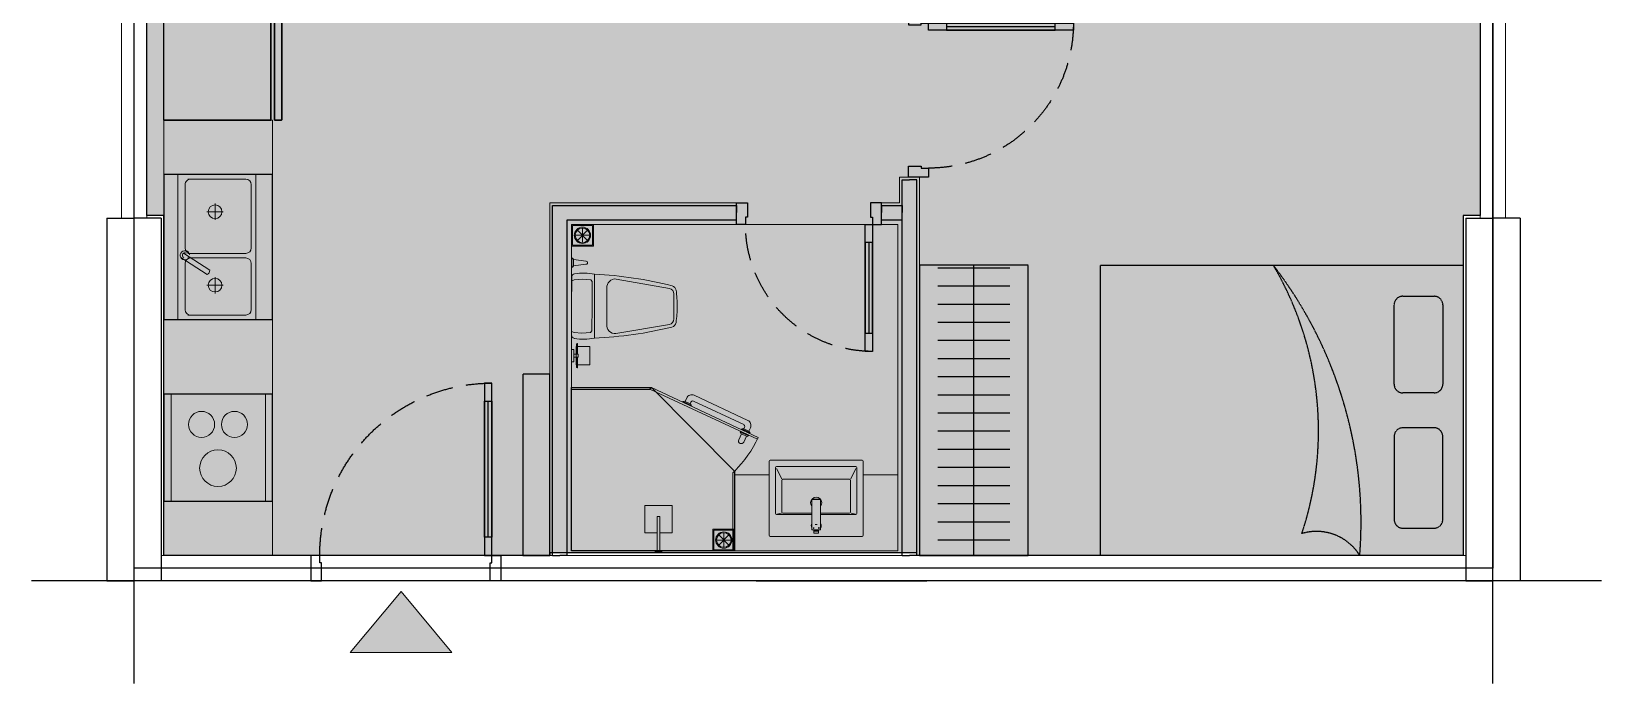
# Model space of a CAD drawing. Header units: millimetres. Extents: x -523 to 8143, y -735 to 8898.
# Drawn here: x -523 to 8143, y -735 to 2860 of the extents above; entities that cross this region are included whole.
import ezdxf

# ---------------------------------------------------------------- set-up
doc = ezdxf.new("R2010")
doc.units = ezdxf.units.MM
for name, pattern in [('3PN B$0$HIDDENX2', [0.75, 0.5, -0.25]), ('DHDASHED4', [1.6, 0.8, -0.8]), ('HIDDEN', [9.525, 6.35, -3.175])]:
    doc.linetypes.add(name, pattern=pattern)
doc.layers.get('0').update_dxf_attribs({"color": 231})
doc.layers.get('DefPoints').update_dxf_attribs({"color": 191})
doc.layers.add('2pn_t1', color=7, linetype='Continuous', true_color=0xb8c7d1)
doc.layers.add('A-AREA-SPACE', color=130, linetype='Continuous', plot=False)
doc.layers.add('A-AREA-WALL-CENTER', color=210, linetype='Continuous', plot=False)
for name, color, linetype in [('A-CONC', 2, 'Continuous'), ('A-DOOR', 142, 'Continuous'), ('A-FURN', 251, 'DHDASHED4'), ('A-WALL', 1, 'Continuous')]:
    doc.layers.add(name, color=color, linetype=linetype)
for name, color, linetype, lineweight in [('A-EQPM', 127, 'Continuous', 9), ('A-FNSH', 253, 'Continuous', 9), ('A-Hatch mau co cau', 7, 'Continuous', 9), ('A-WALL-INT', 31, 'Continuous', 20)]:
    doc.layers.add(name, color=color, linetype=linetype, lineweight=lineweight)

# ---------------------------------------------------------------- blocks, each defined once
blk = doc.blocks.new('*U32')
blk.add_line((-100, 70), (-850, 70))
for points in [[(140, 1050), (140, 990), (40, 990), (40, 1000), (0, 1000), (0, 1050)], [(0, 50), (-950, 50), (-950, 90), (0, 90)], [(-100, 50), (-100, 90), (-850, 90), (-850, 50)], [(140, 0), (140, 60), (40, 60), (40, 50), (0, 50), (0, 0)]]:
    blk.add_lwpolyline(points, close=True)
at = {"linetype": '3PN B$0$HIDDENX2', "ltscale": 300}
blk.add_arc((0, 50), 950, 90, 180, dxfattribs=at)
blk = doc.blocks.new('F-PN-TUGIAY-01')
at = {"linetype": 'HIDDEN', "ltscale": 0.3}
blk.add_lwpolyline([(0, -1000), (150, -1000), (150, 0), (0, 0)], close=True, dxfattribs=at)
blk = doc.blocks.new('F-PN-GIUONG-2000X1600')
at = {"linetype": 'HIDDEN', "ltscale": 0.3}
for p, q in [((332.5, -150.5), (159.2, -150.5)), ((111.4, -198.4), (111.4, -655.8)), ((380.4, -655.8), (380.4, -198.4)), ((159.2, -703.7), (332.5, -703.7)), ((111.4, -1381), (111.4, -944.2)), ((159.2, -896.3), (332.5, -896.3)), ((380.4, -944.2), (380.4, -1381)), ((332.5, -1428.8), (159.2, -1428.8))]:
    blk.add_line(p, q, dxfattribs=at)
blk.add_lwpolyline([(2000, 0), (2000, -1600), (0, -1600), (0, 0), (2000, 0)], dxfattribs=at)
for centre, radius, start, end in [((2879.5, -182.5), 2316.9, 175.48135, 217.72002), ((808.7, 149.5), 281.8, 212.03819, 286.6668), ((159.2, -198.4), 47.8, 90, 180), ((332.5, -198.4), 47.8, 0, 90), ((2591, -687.7), 1793.5, 161.56279, 210.57443), ((159.2, -655.8), 47.8, 180, 270), ((332.5, -655.8), 47.8, 270, 0), ((159.2, -944.2), 47.8, 90, 180), ((332.5, -944.2), 47.8, 0, 90), ((159.2, -1381), 47.8, 180, 270), ((332.5, -1381), 47.8, 270, 0)]:
    blk.add_arc(centre, radius, start, end, dxfattribs=at)
blk = doc.blocks.new('*U26')
at = {"linetype": 'HIDDEN', "ltscale": 0.3}
for p, q in [((86.1, 499.5), (86.1, 101.1)), ((186.1, 499.5), (186.1, 101.1)), ((286.1, 499.5), (286.1, 101.1)), ((386.1, 499.5), (386.1, 101.1)), ((486.1, 499.5), (486.1, 101.1)), ((586.1, 499.5), (586.1, 101.1)), ((686.1, 499.5), (686.1, 101.1)), ((786.1, 499.5), (786.1, 101.1)), ((886.1, 499.5), (886.1, 101.1)), ((986.1, 499.5), (986.1, 101.1)), ((1086.1, 499.5), (1086.1, 101.1)), ((1186.1, 499.5), (1186.1, 101.1)), ((1286.1, 499.5), (1286.1, 101.1)), ((1386.1, 499.5), (1386.1, 101.1)), ((1486.1, 499.5), (1486.1, 101.1)), ((1586.1, 499.5), (1586.1, 101.1)), ((0, 300), (1600, 300))]:
    blk.add_line(p, q, dxfattribs=at)
blk.add_lwpolyline([(0, 0), (1600, 0), (1600, 600), (0, 600)], close=True, dxfattribs=at)
blk = doc.blocks.new('E-VS-VOISENTAM-01')
at = {"color": 0}
blk.add_lwpolyline([(-105.3, -7.6), (-105.3, -75.1), (-255.3, -75.1), (-255.3, 74.9), (-105.3, 74.9), (-105.3, 7.4)], dxfattribs=at)
for points in [[(-195.1, -7.6), (-6.3, -7.6), (-6.3, 7.4), (-195.1, 7.4)], [(-6.3, -17.9), (0, -17.9), (0, 17.9), (-6.3, 17.9)]]:
    blk.add_lwpolyline(points, close=True, dxfattribs=at)
blk = doc.blocks.new('E-VS-LAVABO-01')
at = {"extrusion": (0, 0, -1)}
for p, q in [((-260, 86), (-260, 494)), ((-254, 500), (254, 500)), ((-225, 206), (-225, 459)), ((-219, 465), (219, 465)), ((-190.4, 397.6), (-218.8, 454.4)), ((190.4, 397.6), (218.8, 454.4)), ((225, 459), (225, 206)), ((260, 494), (260, 86)), ((-190, 213.5), (-190, 389)), ((-184, 395), (184, 395)), ((190, 213.5), (190, 389)), ((-22, 283.7), (22, 283.7)), ((-24, 200), (-219, 200)), ((-217.6, 203), (-192.4, 208.4)), ((-24, 207.5), (-184, 207.5)), ((184, 207.5), (24, 207.5)), ((219, 200), (24, 200)), ((217.6, 203), (192.4, 208.4)), ((-25.4, 150), (-26.5, 150)), ((-24, 150), (-24, 151.6)), ((-15.5, 128.2), (-13.1, 128.2)), ((-12.5, 124.1), (-12.5, 128.5)), ((-12.5, 99.6), (-12.5, 113.7)), ((-10.5, 115.7), (-7.5, 115.7)), ((10.5, 97.6), (-10.5, 97.6)), ((7.5, 115.5), (-7.5, 115.5)), ((5, 145), (-5, 145)), ((7.5, 115.7), (10.5, 115.7)), ((12.5, 123.8), (13.1, 123.8)), ((12.5, 99.6), (12.5, 113.7)), ((13.1, 126), (14.9, 126)), ((14.9, 123.8), (15.5, 123.8)), ((26.5, 150), (25.4, 150)), ((254, 80), (-254, 80))]:
    blk.add_line(p, q, dxfattribs=at)
for p, q in [((-260, 420), (-450, 420)), ((-450, 420), (-450, 0)), ((450, 420), (260, 420)), ((450, 0), (450, 420)), ((-450, 0), (450, 0))]:
    blk.add_line(p, q)
at = {"extrusion": (0, 0, -1), "flags": 128}
for points in [[(24, 119), (24, 281.7), (24, 282.4)], [(-24, 119), (-24, 281.7), (-24, 282.4)], [(-22, 117), (-15.6, 117), (15.6, 117), (22, 117)], [(12, 115), (14.4, 116.3), (15.6, 117)], [(12.8, 128.8), (15.5, 128.8), (15.5, 128.2), (13.1, 128.2), (13.1, 124.4), (15.5, 124.4), (15.5, 123.8), (12.8, 123.8), (15.5, 123.8)], [(11, 114), (10.5, 114), (-10.5, 114), (-11, 114)], [(10.5, 108.1), (0, 108.1), (-10.5, 108.1)], [(-15.6, 117), (-14.4, 116.3), (-12, 115)]]:
    blk.add_lwpolyline(points, dxfattribs=at)
for points in [[(22, 284.4), (-22, 284.4)], [(-12.5, 128.8), (-12.5, 123.8), (-13.1, 123.8), (-13.1, 126), (-14.9, 126), (-14.9, 123.8), (-15.5, 123.8), (-15.5, 128.8), (-14.9, 128.8), (-14.9, 126.6), (-13.1, 126.6), (-13.1, 128.8)]]:
    blk.add_lwpolyline(points, close=True, dxfattribs=at)
at = {"extrusion": (0, 0, -1)}
for centre, radius, start, end in [((254, 494), 6, 0, 90), ((219, 459), 6, 0, 90), ((-219, 459), 6, 90, 180), ((-254, 494), 6, 90, 180), ((184, 389), 6, 0, 90), ((-184, 389), 6, 90, 180), ((0, 265), 31, 320.62686, 219.37314), ((22, 281.7), 1.99, 0.21514, 90.21353), ((-22, 281.7), 1.99, 89.78647, 179.78486), ((219, 206), 6, 270, 0), ((184, 213.5), 6, 270, 0), ((-184, 213.5), 6, 180, 270), ((-219, 206), 6, 180, 270), ((0, 139.7), 27.5, 330.77713, 28.28414), ((0, 139.7), 26.5, 334.91237, 24.22074), ((22, 119), 2, 270, 0), ((12.8, 128.5), 0.298, 89.78647, 179.78486), ((12.8, 124.1), 0.298, 180.21514, 270.21353), ((12.8, 124.1), 0.298, 180.21514, 270.21353), ((10.5, 113.7), 2, 0, 39.64467), ((11, 112.5), 1.5, 0, 90), ((11, 109.6), 1.5, 270, 0), ((10.5, 99.6), 2, 270, 0), ((10.5, 113.7), 2, 40.21561, 90), ((-10.5, 113.7), 2, 90, 139.5327), ((-10.5, 99.6), 2, 180, 270), ((-11, 112.5), 1.5, 90, 180), ((-11, 109.6), 1.5, 180, 270), ((-10.5, 113.7), 2, 140.36277, 180), ((-22, 119), 2, 180, 270), ((0, 139.7), 26.5, 154.68391, 205.08763), ((0, 139.7), 27.5, 151.64819, 209.22287), ((254, 86), 6, 270, 0), ((-254, 86), 6, 180, 270)]:
    blk.add_arc(centre, radius, start, end, dxfattribs=at)
for centre, major_axis, start_param, end_param in [((-22, 282.4), (2, 0), 1.570796, 3.141593), ((22, 282.4), (-2, 0), 3.141593, 4.712389)]:
    blk.add_ellipse(centre, major_axis=major_axis, ratio=0.984382, start_param=start_param, end_param=end_param)
for points, knots in [([(-24, 150.6), (-24, 150.8), (-24, 151.4), (-24, 152.7), (-24, 154.5), (-24, 156.5), (-24, 158.3), (-24, 159.4), (-24, 159.7)], [0, 0, 0, 0, 0.170042, 0.387138, 0.569985, 0.748798, 0.931358, 1, 1, 1, 1]), ([(-10.5, 108.1), (-10.6, 108.1), (-10.7, 108.1), (-10.8, 108.1), (-11, 108.1), (-11, 108.1), (-11, 108.1)], [0, 0, 0, 0, 0.250855, 0.500152, 0.749125, 1, 1, 1, 1]), ([(10.5, 108.1), (10.6, 108.1), (10.7, 108.1), (10.8, 108.1), (11, 108.1), (11, 108.1), (11, 108.1)], [0, 0, 0, 0, 0.250855, 0.500152, 0.749125, 1, 1, 1, 1]), ([(24, 150.6), (24, 150.8), (24, 151.4), (24, 152.7), (24, 154.5), (24, 156.5), (24, 158.3), (24, 159.4), (24, 159.7)], [0, 0, 0, 0, 0.170042, 0.387138, 0.569985, 0.748798, 0.931358, 1, 1, 1, 1])]:
    blk.add_open_spline(points, degree=3, knots=knots)
blk = doc.blocks.new('E-VS-BONCAU-01')
for p, q in [((-145.5, -13.9), (-139.8, 0.5)), ((-148.9, -57.3), (-145.5, -13.9)), ((-146.2, -104.4), (-148.9, -57.3)), ((145.4, -15), (148.5, -58.4)), ((148.5, -58.4), (145.4, -105.5)), ((213.1, -0.8), (265.4, -1)), ((221.8, -9.6), (256.7, -9.7)), ((230.2, -79.4), (221.8, -9.6)), ((256.7, -9.7), (247.7, -79.5)), ((-0.5, -126.3), (-176.3, -125.6)), ((-136.7, -112.2), (-146.2, -104.4)), ((-0.4, -113.3), (-136.7, -112.2)), ((-0.5, -126.3), (-0.5, -126.3)), ((175.4, -127), (-0.5, -126.3)), ((135.8, -113.2), (-0.4, -113.3)), ((145.4, -105.5), (135.8, -113.2)), ((-150.9, -245), (-101.2, -539.8)), ((-100, -194.5), (98.5, -195.2)), ((149, -246.1), (97.1, -540.5)), ((-71.2, -564.4), (-2.2, -564.6)), ((-2.2, -564.6), (66.9, -564.9))]:
    blk.add_line(p, q)
for points in [[(-307.4, -12.3), (-240.3, -12.3), (-240.3, 0.4), (-307.4, 0.4)], [(-324.6, -100.9), (-223.3, -100.9), (-223.3, -24.5), (-324.6, -24.5)], [(-281.4, -35.9), (-281.4, -12.3), (-266.2, -12.3), (-266.2, -35.9)]]:
    blk.add_lwpolyline(points, close=True)
for points in [[(160.1, -0.6), (0, 0), (-160.1, 0.6)], [(139.8, -0.5), (145.4, -15)]]:
    blk.add_lwpolyline(points)
for points in [[(-337.2, -33.4), (-281.4, -33.4), (-281.4, -26.6), (-337.2, -26.6, 1)], [(-210.5, -33.4), (-266.2, -33.4), (-266.2, -26.6), (-210.5, -26.6, -1)]]:
    blk.add_lwpolyline(points, format="xyb", close=True)
for centre, radius, start, end in [((225.4, 2.7), 12.8, 195.93034, 253.62994), ((238.9, -79.4), 8.72, 179.78014, 359.78014), ((253.1, 2.6), 12.8, 285.93034, 343.62994)]:
    blk.add_arc(centre, radius, start, end)
for centre, major_axis, ratio, start_param, end_param in [((-160.1, -17.6), (-12.9, -12.8), 1, 3.926991, 5.363819), ((-160.1, -17.6), (-12.9, -12.8), 1, 3.926991, 5.363819), ((-160.1, -17.6), (-12.9, -12.8), 1, 3.926991, 5.363819), ((160, -18.8), (-12.9, -12.8), 1, 2.490163, 3.926991), ((160, -18.8), (-12.9, -12.8), 1, 2.490163, 3.926991), ((-309.7, -59.9), (-491.9, 11.9), 0.754969, 2.992228, 3.290957), ((1638.9, -88), (-275.8, 1956.4), 0.917923, 1.461172, 1.68042), ((-105.7, -239.6), (-32.1, 32.3), 1, 5.374496, 7.190108), ((103.9, -240.4), (-32.3, -32.1), 1, 2.23467, 4.050282), ((-85.9, -545.6), (-22.1, -22), 1, -0.518895, 0.614897), ((-85.9, -545.6), (-22.1, -22), 1, -0.518895, 0.614897), ((-71, -533.5), (-21.8, 21.9), 1, 0.993435, 2.351364), ((-9.9, -27.7), (-393.7, -390.7), 1, 0.641923, 0.802984), ((-9.9, -27.7), (-393.7, -390.7), 1, 0.641923, 0.802984), ((9.6, -27.8), (-390.7, 393.7), 1, 2.338609, 2.49967), ((9.6, -27.8), (-390.7, 393.7), 1, 2.338609, 2.49967), ((66.9, -534), (-21.8, 21.9), 1, 2.361025, 3.718954), ((81.7, -546.2), (-22.1, -22), 1, 0.955899, 2.089692), ((81.7, -546.2), (-22.1, -22), 1, 0.955899, 2.089692)]:
    blk.add_ellipse(centre, major_axis=major_axis, ratio=ratio, start_param=start_param, end_param=end_param)
at = {"extrusion": (0, 0, -1)}
for centre, major_axis, ratio, start_param, end_param in [((309.2, -62.3), (492, 8.1), 0.754969, 2.992228, 3.290957), ((-1639.5, -75.4), (-290.8, -1954.2), 0.917923, 4.602765, 4.822013)]:
    blk.add_ellipse(centre, major_axis=major_axis, ratio=ratio, start_param=start_param, end_param=end_param, dxfattribs=at)
blk = doc.blocks.new('E-CHUNG-GATHOATSAN-01')
at = {"ltscale": 2}
for p, q in [((88.3, 88.3), (31.7, 31.7)), ((88.3, 31.7), (31.7, 88.3)), ((60, 20), (60, 100)), ((100, 60), (20, 60))]:
    blk.add_line(p, q, dxfattribs=at)
for points in [[(120, 120), (0, 120), (0, 0), (120, 0)], [(115, 115), (5, 115), (5, 5), (115, 5)]]:
    blk.add_lwpolyline(points, close=True, dxfattribs=at)
for radius in [45, 40]:
    blk.add_circle((60, 60), radius, dxfattribs=at)
blk = doc.blocks.new('*U42')
blk.add_line((-100, -70), (-600, -70))
for points in [[(120, 0), (120, -60), (40, -60), (40, -50), (0, -50), (0, 0)], [(0, -50), (-700, -50), (-700, -90), (0, -90)], [(-100, -50), (-100, -90), (-600, -90), (-600, -50)], [(120, -800), (120, -740), (40, -740), (40, -750), (0, -750), (0, -800)]]:
    blk.add_lwpolyline(points, close=True)
at = {"linetype": '3PN B$0$HIDDENX2', "ltscale": 300}
blk.add_arc((0, -50), 700, 180, 270, dxfattribs=at)
blk = doc.blocks.new('*U40')
blk.add_line((-100, -70), (-700, -70))
for points in [[(110, 0), (110, -60), (40, -60), (40, -50), (0, -50), (0, 0)], [(0, -50), (-800, -50), (-800, -90), (0, -90)], [(-100, -50), (-100, -90), (-700, -90), (-700, -50)], [(110, -900), (110, -840), (40, -840), (40, -850), (0, -850), (0, -900)]]:
    blk.add_lwpolyline(points, close=True)
at = {"linetype": '3PN B$0$HIDDENX2', "ltscale": 300}
blk.add_arc((0, -50), 800, 180, 270, dxfattribs=at)
blk = doc.blocks.new('E-CHUNG-TULANH-01')
at = {"linetype": 'HIDDEN', "ltscale": 0.3}
for p, q in [((300, 650), (0, 650)), ((0, 650), (0, 610)), ((0, 650), (555, 650)), ((0, 610), (0, 650)), ((0, 610), (650, 610)), ((650, 610), (0, 610)), ((310, 650), (300, 650)), ((555, 650), (310, 650)), ((615, 660), (555, 660)), ((555, 660), (555, 650)), ((555, 660), (555, 640)), ((615, 660), (555, 660)), ((555, 640), (615, 640)), ((615, 650), (615, 660)), ((615, 640), (615, 660)), ((650, 650), (615, 650)), ((650, 610), (650, 650)), ((650, 650), (650, 610)), ((0, 590), (0, 0)), ((650, 590), (0, 590)), ((0, 590), (650, 590)), ((0, 0), (0, 590)), ((650, 0), (650, 590)), ((650, 590), (650, 0))]:
    blk.add_line(p, q, dxfattribs=at)
blk.add_lwpolyline([(0, 0), (650, 0), (650, 590), (0, 590)], close=True, dxfattribs=at)
blk = doc.blocks.new('A$C99de5d64')
at = {"layer": 'A-Hatch mau co cau', "true_color": 0xb30000}
h = blk.add_hatch(color=12, dxfattribs=at)
h.dxf.hatch_style = 1
h.paths.add_polyline_path([(-174.8, 210), (0, 0), (175.2, 210)])
at = {"layer": 'A-Hatch mau co cau', "color": 12, "true_color": 0xb30000}
blk.add_lwpolyline([(-174.8, 210), (0, 0), (175.2, 210)], close=True, dxfattribs=at)
blk = doc.blocks.new('E-BEP-BEP-03LO')
at = {"ltscale": 0.3}
blk.add_lwpolyline([(560, -590), (40, -590), (40, 0), (560, 0)], close=True, dxfattribs=at)
for centre, radius in [((298.3, -181.4), 101.2), ((207.6, -422.3), 72), ((389.1, -422.3), 72)]:
    blk.add_circle(centre, radius, dxfattribs=at)
at = {"layer": 'DefPoints', "color": 250, "linetype": 'HIDDEN', "ltscale": 0.3}
blk.add_lwpolyline([(0, 0), (600, 0), (600, -590), (0, -590)], close=True, dxfattribs=at)
blk = doc.blocks.new('E-BEP-BORUABAT-02')
at = {"ltscale": 0.3}
for p, q in [((25, -452.2), (25, -132.2)), ((55, -117.2), (405, -117.2)), ((435, -452.2), (435, -132.2)), ((460, -452.2), (460, -132.2)), ((745, -117.2), (490, -117.2)), ((775, -452.2), (775, -132.2)), ((404.5, -482.2), (55.5, -482.2)), ((490.5, -482.2), (744.5, -482.2))]:
    blk.add_line(p, q, dxfattribs=at)
at = {"ltscale": 0.3, "extrusion": (-1.67159e-29, -3.30872e-24, -1)}
for p, q in [((205, -237.2), (205, -327.2)), ((610, -237.2), (610, -327.2)), ((160, -282.2), (250, -282.2)), ((655, -282.2), (565, -282.2))]:
    blk.add_line(p, q, dxfattribs=at)
at = {"ltscale": 0.3}
blk.add_lwpolyline([(800, -507.2), (0, -507.2), (0, -77.2), (800, -77.2)], close=True, dxfattribs=at)
for points in [[(526.8, -252.8), (432.7, -108)], [(457.3, -93.9), (551.5, -238.7)]]:
    blk.add_lwpolyline(points, dxfattribs=at)
for centre in [(205, -282.2), (610, -282.2)]:
    blk.add_circle(centre, 37.5, dxfattribs=at)
for centre, radius, start, end in [((55, -147.2), 30, 89.99971, 179.99971), ((404.9, -147.2), 30.1, 0.12016, 89.94977), ((445.5, -115.7), 25.7, 331.89153, 264.77328), ((445, -115.9), 14.2, 29.73488, 209.73488), ((490.1, -147.2), 30.1, 90.04965, 179.87926), ((745, -147.2), 30, 359.99971, 89.99971), ((527.9, -226), 26.9, 267.84409, 331.62567), ((55.4, -451.7), 30.4, 180.80983, 270.13661), ((404.2, -451.4), 30.8, 270.61845, 358.50448), ((490.8, -451.4), 30.8, 181.49494, 269.38097), ((744.6, -451.7), 30.4, 269.86281, 359.18959)]:
    blk.add_arc(centre, radius, start, end, dxfattribs=at)
at = {"layer": 'DefPoints', "color": 250, "linetype": 'HIDDEN', "ltscale": 0.3}
blk.add_lwpolyline([(800, -600), (0, -600), (0, 0), (800, 0)], close=True, dxfattribs=at)
blk = doc.blocks.new('*U78')
at = {"ltscale": 0.3}
blk.add_lwpolyline([(600, 2400), (0, 2400), (0, 0), (600, 0)], close=True, dxfattribs=at)
blk = doc.blocks.new('MB TDH-R1.06$0$Tonkin_Dg63_63x220_P')
for p, q in [((50.27, 18.72), (54.97, 20.43)), ((50.88, 17.03), (55.58, 18.74)), ((22.08, 8.46), (17.38, 6.75))]:
    blk.add_line(p, q)
blk.add_lwpolyline([(0, 0), (0.34, -0.94), (60.14, 20.83), (59.8, 21.77)], close=True)
for points in [[(53.82, 20.65), (53.14, 22.53, 0.414214), (49.29, 24.33), (19.22, 13.38, 0.414214), (17.43, 9.54), (18.11, 7.66), (20.93, 8.68), (20.59, 9.62, -0.414214), (21.19, 10.9), (49.38, 21.17, -0.414214), (50.66, 20.57), (51, 19.63), (53.82, 20.65)], [(54.85, 17.83), (56.04, 14.55, -1), (53.23, 13.52), (52.03, 16.81), (54.85, 17.83)]]:
    blk.add_lwpolyline(points, format="xyb")
for points in [[(50.41, 18.35), (55.1, 20.06), (54.97, 20.43), (54.2, 20.79), (50.63, 19.49), (50.27, 18.72), (50.41, 18.35)], [(50.75, 17.41), (55.45, 19.12), (55.58, 18.74), (55.22, 17.97), (51.65, 16.67), (50.88, 17.03), (50.75, 17.41)], [(22.21, 8.09), (17.52, 6.38), (17.38, 6.75), (17.74, 7.52), (21.31, 8.82), (22.08, 8.46), (22.21, 8.09)]]:
    blk.add_lwpolyline(points)
at = {"ltscale": 5}
blk.add_arc((0, 0), 63.64, 0, 20, dxfattribs=at)
blk = doc.blocks.new('*U79')
for points in [[(0, 920), (-440.3, 920), (-430.8, 910), (0, 910), (0, 920)], [(0, 920), (-440.3, 920), (-430.8, 910), (0, 910), (0, 920)], [(-900, 20), (-900, 460.4), (-890, 450.4), (-890, 20), (-900, 20)], [(-900, 20), (-900, 460.4), (-890, 450.4), (-890, 20), (-900, 20)]]:
    blk.add_lwpolyline(points)
at = {"layer": 'DefPoints'}
blk.add_lwpolyline([(-440.3, 920), (0, 920), (0, 20), (-900, 20), (-900, 460.4), (-440.3, 920)], dxfattribs=at)
at = {"xscale": 10.21370210187853, "yscale": 10.21370210187853, "zscale": 10.21370210187853, "rotation": 44.99999999999083}
blk.add_blockref('MB TDH-R1.06$0$Tonkin_Dg63_63x220_P', (-900, 460.4), dxfattribs=at)

msp = doc.modelspace()

# ---------------------------------------------------------------- hatches: boundary and pattern name
at = {"layer": '2pn_t1'}
h = msp.add_hatch(color=256, dxfattribs=at)
h.dxf.hatch_style = 1
h.paths.add_polyline_path([(3768.4, 3756.1), (4308.4, 3756.1), (4308.4, 3056.1), (3768.4, 3056.1)], flags=16)
h.paths.add_polyline_path([(208.4, 8181.1), (2723.4, 8181.1), (2723.4, 8165.7), (6293.4, 8165.7), (6293.4, 8181.1), (7378.4, 8181.1), (7378.4, 6316.9), (7473.2, 6316.1), (7473.4, 5531.1), (7273.4, 5531.1), (7273.4, 4881.2), (7473.4, 4881), (7473.4, 1846.1), (7378.4, 1846.1), (7378.4, -28.9), (4363.4, -28.9), (4363.4, -13.9), (2338.4, -13.9), (2338.4, -29), (208.4, -29), (208.4, 1846.1), (113.4, 1846.1), (113.4, 6316.1), (208.4, 6316.1), (208.4, 7131.1), (408.4, 7131.1), (408.4, 7331.1), (208.4, 7331.1)])

# ---------------------------------------------------------------- linework, layer by layer
at = {"layer": 'A-AREA-SPACE'}
msp.add_lwpolyline([(7473.4, 4881), (7473.4, 1846.1), (7378.4, 1846.1), (7378.4, -28.9), (4363.4, -28.9), (4363.4, -13.9), (2338.4, -13.9), (2338.4, -29), (208.4, -29), (208.4, 1846.1), (113.4, 1846.1), (113.4, 6316.1)], dxfattribs=at)
at = {"layer": 'A-AREA-WALL-CENTER'}
msp.add_lwpolyline([(43.4, 8331.1), (2723.4, 8331.1), (2723.4, 8256.1), (6293.4, 8256.1), (6293.4, 8331.1), (7543.4, 8331.1), (7543.4, -98.9), (43.4, -98.9)], close=True, dxfattribs=at)
at = {"layer": 'A-CONC'}
for p, q in [((-106.6, 1831.1), (43.4, 1831.1)), ((-106.6, 1831.1), (-106.6, -168.9)), ((193.4, 1831.1), (43.4, 1831.1)), ((193.4, 1831.1), (193.4, -168.9)), ((7393.4, 1831.1), (7543.4, 1831.1)), ((7393.4, 1831.1), (7393.4, -168.9)), ((7693.4, 1831.1), (7543.4, 1831.1)), ((7693.4, 1831.1), (7693.4, -168.9)), ((-106.6, -168.9), (43.4, -168.9)), ((193.4, -168.9), (43.4, -168.9)), ((7393.4, -168.9), (7543.4, -168.9)), ((7693.4, -168.9), (7543.4, -168.9))]:
    msp.add_line(p, q, dxfattribs=at)
at = {"layer": 'A-FNSH', "ltscale": 0.3}
for p, q in [((4378.4, 2056.6), (4268.4, 2056.6)), ((4268.4, 2056.6), (4268.4, 1916.1)), ((4363.4, 2041.6), (4283.4, 2041.6)), ((4283.4, 2041.6), (4283.4, 1901.1)), ((4363.4, -28.9), (4363.4, 2041.6)), ((4378.4, -28.9), (4378.4, 2056.6)), ((3368.4, 1916.1), (2338.4, 1916.1)), ((2338.4, 1916.1), (2338.4, -28.9)), ((3368.4, 1916.1), (3368.4, 1908.6)), ((3368.4, 1901.1), (3368.4, 1908.6)), ((4268.4, 1916.1), (4168.4, 1916.1)), ((4168.4, 1916.1), (4168.4, 1908.6)), ((4168.4, 1901.1), (4168.4, 1908.6)), ((113.4, 1846.1), (113.4, 1838.6)), ((113.4, 1846.1), (208.4, 1846.1)), ((113.4, 1831.1), (113.4, 1838.6)), ((113.4, 1831.1), (193.4, 1831.1)), ((193.4, 1831.1), (193.4, -28.9)), ((208.4, 1846.1), (208.4, -28.9)), ((3368.4, 1901.1), (2353.4, 1901.1)), ((2353.4, 1901.1), (2353.4, -28.9)), ((3368.4, 1821.1), (2433.4, 1821.1)), ((2433.4, 1821.1), (2433.4, -28.9)), ((3368.4, 1821.1), (3368.4, 1808.6)), ((4283.4, 1901.1), (4168.4, 1901.1)), ((4283.4, 1821.1), (4168.4, 1821.1)), ((4168.4, 1821.1), (4168.4, 1808.6)), ((4283.4, -28.9), (4283.4, 1821.1)), ((7378.4, -28.9), (7378.4, 1846.1)), ((7378.4, 1846.1), (7473.4, 1846.1)), ((7393.4, -28.9), (7393.4, 1831.1)), ((7393.4, 1831.1), (7473.4, 1831.1)), ((7473.4, 1846.1), (7473.4, 1838.6)), ((7473.4, 1831.1), (7473.4, 1838.6)), ((3368.4, 1796.1), (2458.4, 1796.1)), ((2458.4, 1796.1), (2458.4, -3.9)), ((3368.4, 1796.1), (3368.4, 1808.6)), ((3368.4, 1796.1), (4168.4, 1796.1)), ((4168.4, 1796.1), (4168.4, 1808.6)), ((4258.4, 1796.1), (4168.4, 1796.1)), ((4258.4, -3.9), (4258.4, 1796.1)), ((193.4, -28.9), (200.9, -28.9)), ((208.4, -28.9), (200.9, -28.9)), ((2338.4, -28.9), (2345.9, -28.9)), ((2353.4, -28.9), (2345.9, -28.9)), ((2433.4, -28.9), (3383.4, -28.9)), ((2458.4, -3.9), (3405.1, -3.9)), ((3383.4, -28.9), (3383.4, -28.9)), ((3383.4, -28.9), (4283.4, -28.9)), ((3405.1, -3.9), (3405.1, -3.9)), ((3405.1, -3.9), (4258.4, -3.9)), ((4363.4, -28.9), (4370.9, -28.9)), ((4378.4, -28.9), (4370.9, -28.9)), ((7378.4, -28.9), (7385.9, -28.9)), ((7393.4, -28.9), (7385.9, -28.9))]:
    msp.add_line(p, q, dxfattribs=at)
at = {"layer": 'A-WALL', "ltscale": 0.3}
for p, q in [((4283.4, -28.9), (4283.4, 2041.6)), ((4283.4, 2041.6), (4323.4, 2041.6)), ((4363.4, 2041.6), (4323.4, 2041.6)), ((4363.4, -28.9), (4363.4, 2041.6)), ((2353.4, -28.9), (2353.4, 1901.1)), ((2353.4, 1901.1), (3368.4, 1901.1)), ((2433.4, -28.9), (2433.4, 1821.1)), ((2433.4, 1821.1), (3368.4, 1821.1)), ((3368.4, 1901.1), (3368.4, 1861.1)), ((3368.4, 1821.1), (3368.4, 1861.1)), ((4168.4, 1901.1), (4168.4, 1861.1)), ((4168.4, 1901.1), (4283.4, 1901.1)), ((4168.4, 1821.1), (4168.4, 1861.1)), ((4168.4, 1821.1), (4283.4, 1821.1)), ((4283.4, 1901.1), (4283.4, 1861.1)), ((4283.4, 1821.1), (4283.4, 1861.1)), ((2353.4, -28.9), (2393.4, -28.9)), ((2433.4, -28.9), (2393.4, -28.9)), ((4283.4, -28.9), (4323.4, -28.9)), ((4363.4, -28.9), (4323.4, -28.9))]:
    msp.add_line(p, q, dxfattribs=at)
at = {"layer": 'A-WALL-INT'}
for p, q in [((-26.6, 6331.1), (-26.6, 1831.1)), ((113.4, 6331.1), (113.4, 1831.1)), ((7473.4, 6331.1), (7473.4, 1831.1)), ((7613.4, 6331.1), (7613.4, 1831.1)), ((-26.6, 1831.1), (43.4, 1831.1)), ((113.4, 1831.1), (43.4, 1831.1)), ((7473.4, 1831.1), (7543.4, 1831.1)), ((7613.4, 1831.1), (7543.4, 1831.1)), ((193.4, -28.9), (193.4, -98.9)), ((193.4, -28.9), (1018.4, -28.9)), ((1018.4, -28.9), (1018.4, -98.9)), ((7393.4, -28.9), (2068.4, -28.9)), ((2068.4, -28.9), (2068.4, -98.9)), ((7393.4, -28.9), (7393.4, -98.9)), ((193.4, -168.9), (193.4, -98.9)), ((193.4, -168.9), (1018.4, -168.9)), ((1018.4, -168.9), (1018.4, -98.9)), ((2068.4, -168.9), (2068.4, -98.9)), ((7393.4, -168.9), (2068.4, -168.9)), ((7393.4, -168.9), (7393.4, -98.9))]:
    msp.add_line(p, q, dxfattribs=at)
at = {"layer": 'DefPoints', "ltscale": 0.3}
for p, q in [((43.4, -735.5), (43.4, 8897.7)), ((7543.4, -735.5), (7543.4, 8897.7)), ((8143.4, -168.9), (-523.2, -168.9))]:
    msp.add_line(p, q, dxfattribs=at)
at = {"layer": 'DefPoints'}
msp.add_lwpolyline([(3476.3, -168.9), (4418.3, -168.9)], dxfattribs=at)

# ---------------------------------------------------------------- block references
at = {"xscale": 1.600000000000002, "yscale": 1.600000000000002, "zscale": 1.600000000000002, "rotation": 180}
msp.add_blockref('A$C99de5d64', (1517, -228.2), dxfattribs=at)
at = {"layer": 'A-DOOR', "ltscale": 0.3, "xscale": -1}
msp.add_blockref('*U40', (4428, 2956.6), dxfattribs=at)
for name, p, rotation in [('*U42', (4168.4, 1796.1), 270), ('*U32', (2068.4, -28.9), 90)]:
    msp.add_blockref(name, p, dxfattribs=dict(at, rotation=rotation))
at = {"layer": 'A-EQPM', "linetype": 'HIDDEN'}
for name, p, rotation in [('*U78', (808.4, 2371.1), 180), ('E-VS-BONCAU-01', (2458.4, 1346.1), 89.99999999999999), ('E-VS-VOISENTAM-01', (2938.4, -8.9), 270)]:
    msp.add_blockref(name, p, dxfattribs=dict(at, rotation=rotation))
at = {"layer": 'A-EQPM', "xscale": -1}
for name, p, rotation in [('E-BEP-BORUABAT-02', (208.4, 2071.1), 90), ('E-BEP-BEP-03LO', (208.4, 271.1), 180)]:
    msp.add_blockref(name, p, dxfattribs=dict(at, rotation=rotation))
at = {"layer": 'A-EQPM', "linetype": 'HIDDEN'}
for name, p in [('E-CHUNG-GATHOATSAN-01', (2458.4, 1676.1)), ('E-VS-LAVABO-01', (3808.4, -3.9)), ('E-CHUNG-GATHOATSAN-01', (3238.4, -3.9))]:
    msp.add_blockref(name, p, dxfattribs=at)
at = {"layer": 'A-EQPM', "rotation": 270}
msp.add_blockref('*U79', (2438.4, -3.9), dxfattribs=at)
at = {"layer": 'A-FURN', "xscale": -0.9999978343900534, "yscale": 0.9999978343900534, "zscale": 0.9999978343900534, "rotation": 270}
msp.add_blockref('E-CHUNG-TULANH-01', (208.4, 2371.1), dxfattribs=at)
at = {"layer": 'A-FURN'}
for name, p, rotation in [('*U26', (4978.4, -28.9), 90), ('F-PN-GIUONG-2000X1600', (7378.4, -28.9), 180), ('F-PN-TUGIAY-01', (2338.4, -28.9), 180)]:
    msp.add_blockref(name, p, dxfattribs=dict(at, rotation=rotation))

doc.saveas('drawing.dxf')
